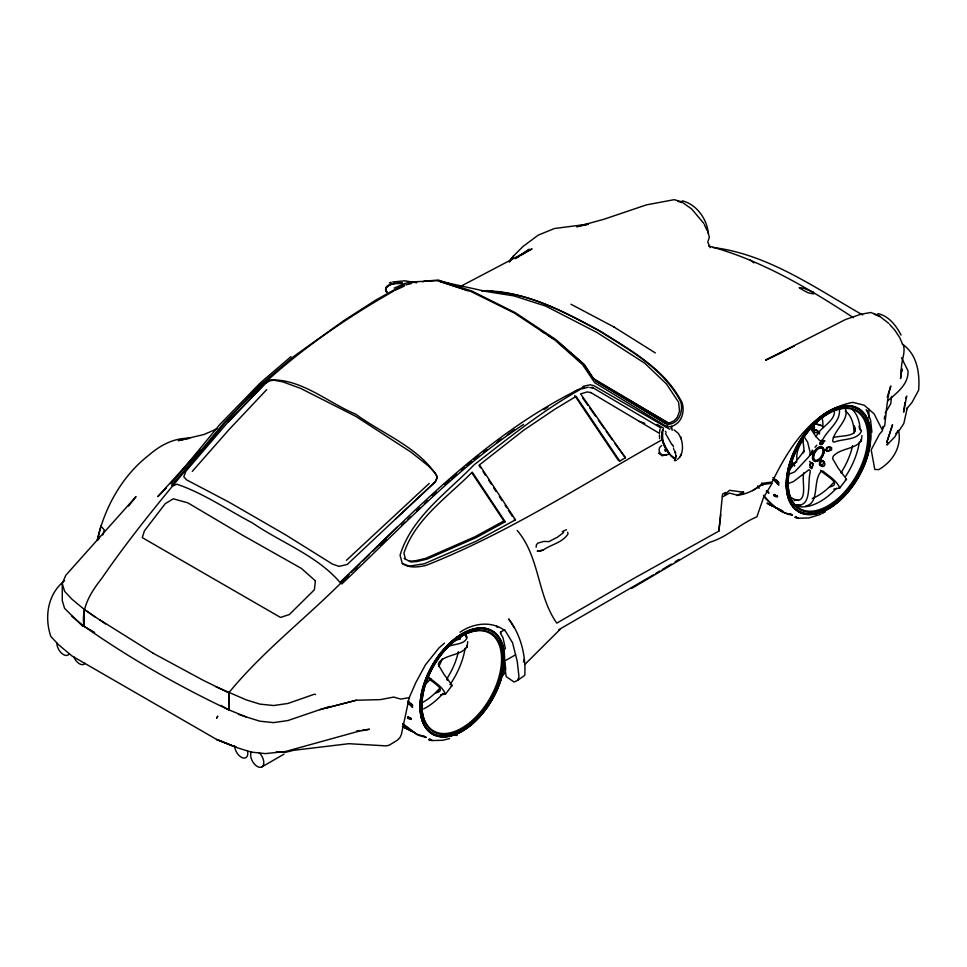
<?xml version="1.0" encoding="UTF-8"?>
<svg xmlns="http://www.w3.org/2000/svg" width="967" height="967" viewBox="0 0 967 967"><rect width="100%" height="100%" fill="white"/><g stroke="black" fill="none" stroke-linecap="round" stroke-linejoin="round"><path stroke-width="1.45" d="M812.643 464.535C812.135 476.453 807.058 458.539 812.606 463.568M812.884 450.586L812.872 452.665L811.301 454.587L809.766 454.417M901.522 368.79L900.579 378.58L901.631 368.608M83.924 625.939C80.962 607.699 91.007 592.082 101.753 578.399C139.272 523.751 183.029 473.818 225.214 422.797C272.839 369.068 331.572 326.314 393.774 291.007M803.891 472.778C801.111 480.2 809.113 503.469 794.306 499.987M662.298 431.657L662.915 442.282L669.019 453.052M901.607 370.857C900.386 361.888 905.91 353.571 903.383 344.893M659.518 432.733L659.977 429.106M440.517 694.802L445.449 694.173L452.205 685.289L444.155 674.628L438.583 665.187A3.167 2.345 -55 0 1 440.13 661.223C447.576 654.176 461.996 655.191 467.158 646.5L466.759 645.569M467.702 641.641L467.061 647.515M833.772 489.157L839.707 488.033L846.463 479.148L838.401 468.487L832.841 459.035A3.167 2.345 -55 0 1 834.376 455.082C841.822 448.035 856.242 449.051 861.404 440.36L861.005 439.429M861.948 435.501L861.307 441.375M445.449 694.173C442.789 686.836 434.57 682.267 428.84 677.311A3.167 2.188 -72.9 0 0 428.03 677.154M839.707 488.033C837.047 480.696 828.816 476.127 823.086 471.171A3.167 2.188 -72.9 0 0 820.016 472.948C813.199 482.243 819.23 503.432 805.765 505.983M708.376 233.893C707.24 219.34 696.748 204.315 682.206 200.81M891.562 396.446L890.752 403.771L885.24 413.018M517.2 530.46C539.937 557.125 537.12 595.309 556.787 623.135L633.663 578.508L718.88 531.101L722.518 494.089L725.613 492.469L724.827 494.56L729.529 490.305L743.744 492.251L742.426 494.137M536.129 547.201L536.419 544.759L537.918 543.079L543.817 541.423L548.942 541.605L557.451 537.205L563.604 532.515L562.226 531.524M720.391 518.191L720.814 514.589M718.88 531.113L720.318 518.904M447.588 678.375L447.201 680.345M841.846 472.234L841.592 473.286M904.967 402.453L903.613 412.147L906.695 396.059L905.801 398.477M883.089 426.35L882.375 430.786L879.45 434.231L871.207 449.824L874.784 469.478L878.701 469.624C892.384 461.839 901.667 447.358 898.73 431.306L903.807 423.546L907.36 407.506M884.285 418.941L884.757 415.979M98.598 539.344L99.093 536.467L97.921 540.082M677.601 459.361C683.995 453.994 683.113 443.962 680.514 436.806L681.372 439.006M811.724 451.927L810.08 455.034L812.365 452.036M444.482 643.115L439.006 647.902L425.468 664.8L415.858 682.509L409.234 697.642L401.378 734.509L399.939 737.64L397.425 740.142L389.072 745.267L385.93 745.871L348.894 743.696L293.944 750.271L285.289 752.362L276.308 751.794M794.366 500.713L794.536 499.999M97.232 540.384C104.581 507.554 121.999 476.006 148.833 455.191C160.147 445.279 174.314 437.688 189.713 438.293L178.23 440.626L204.085 434.461L217.164 428.768M97.316 540.468L100.725 526.846M671.013 428.611L671.582 426.362C681.554 423.316 684.841 412.305 682.243 402.985C665.211 369.321 631.209 350.525 600.483 331.27C567.762 313.526 533.977 295.189 496.204 291.889M430.545 670.856L429.989 672.198M790.571 465.018L791.888 462.963L790.257 463.241M811.821 428.744L813.138 426.689L814.492 427.607L814.166 428.877L813.187 429.662L811.821 428.744L813.187 429.662M812.534 429.155L813.851 427.1L813.452 428.466L814.166 428.877M824.754 440.904C823.207 439.562 816.704 444.59 821.08 444.349M523.473 661.924L524.283 659.168M385.942 287.683L385.567 289.895L386.776 292.348M823.727 461.936L823.026 464.269L821.237 465.562L820.137 464.535L820.838 462.214L822.627 460.908L823.727 461.936L821.491 460.643M102.78 534.956L104.291 529.916L100.737 525.891M428.973 739.815L429.215 739.03L432.201 740.517L428.973 739.815L429.928 739.864A12.378 7.144 60 0 0 432.769 740.553L442.777 740.263L449.655 738.546M429.928 739.864L430.17 739.09M795.176 517.478L795.418 516.704L798.416 518.179L795.176 517.478L796.385 516.765M887.21 397.171L890.8 385.99C886.86 398.827 886.401 412.365 884.684 425.71L881.868 429.191L874.083 413.828L864.256 405.246L852.821 402.345C812.413 410.201 788.806 447.697 772.174 481.989L762.455 483.331C755.493 489.749 747.14 494.125 737.7 495.297L729.493 493.085L722.446 496.965M662.939 429.469C659.228 440.263 666.275 453.438 675.365 458.962M670.723 455.409L675.341 458.902L675.836 455.046M803.625 452.387L804.036 451.311M504.581 666.215L506.249 676.695L514.154 682.061L517.611 680.369L518.977 676.864L517.248 661.392L512.558 642.777L505.378 631.04M662.371 430.569L662.637 429.916M82.811 626.423L64.571 608.376L62.263 600.567L62.263 583.488L65.829 575.244L136.009 496.591L128.623 506.043M804.036 288.323L799.177 287.622A16.028 2.405 23.8 0 0 808.207 292.808L812.34 293.69A9.525 1.426 23.8 0 0 813.815 293.025M813.259 292.505A9.525 1.426 23.8 0 0 812.872 292.203L813.005 291.901M811.797 451.734L812.316 450.078M675.607 458.696L675.788 455.372M680.2 456.75L681.481 454.043M821.225 440.879L820.137 443.176L820.838 444.699L822.639 443.926L823.679 441.496M666.541 427.172L668.826 423.304L674.204 420.693L677.238 417.357L679.535 411.217L678.641 402.332L666.468 383.947L644.856 363.314L597.28 332.66L545.799 306.128L513.973 295.902L486.872 291.611L440.662 281.409M662.854 429.505L662.117 438.849L665.236 446.863M509.258 261.96L513.61 255.917L522.966 246.512L538.256 235.126L554.369 228.526L587.948 224.175M789.568 469.08L789.483 467.931M794.548 464.946L794.62 466.094M509.271 261.61L513.61 255.917L509.307 261.465M809.766 465.32L811.265 463.374L812.836 463.435L812.884 465.441L811.386 467.399L809.814 467.339M386.051 287.296L391.599 284.068M888.685 442.729L886.884 444.989L894.753 436.999L898.561 430.242L895.865 433.651M502.828 675.522L504.871 673.008L505.705 669.2L504.919 662.165M171.05 483.875L219.847 424.477L260.353 382.835L291.007 356.618M171.8 485.398L224.392 422.325L260.377 384.83L293.726 356.472L344.288 320.307L375.764 300.096L394.27 289.798L404.593 285.168M906.369 409.186L911.99 402.453L918.65 390.148C919.931 373.335 917.296 354.418 902.32 344.059M661.67 445.521C655.819 449.365 661.005 457.862 667.037 454.417M227.849 422.313L185.906 471.243L183.766 476.731L186.474 479.801L229.022 502.163L285.446 534.739L332.467 564.087L339.054 566.384L347.286 564.426L435.331 481.626L437.362 476.791C419.122 447.286 382.896 434.183 355.759 414.19C327.861 402.647 301.208 378.327 269.672 379.983L265.163 383.391L227.861 422.313L265.163 383.681L269.672 380.793L274.096 380.236L282.666 381.808L300.628 388.383L355.759 416.354L410.951 452.085L428.454 465.985L435.513 473.431L437.362 477.613L435.331 481.917L395.443 519.049M64.608 580.683C47.697 593.774 44.18 617.151 50.852 636.491L58.624 644.784L72.102 656.049L216.608 739.441L236.057 747.225L216.608 739.477L217.901 739.985M192.3 471.352L229.07 429.566L266.759 389.58M814.988 447.274L816.825 445.219M824.742 440.904L821.636 444.022M200.036 450.03L157.814 496.567L166.312 488.093M436.999 691.889L438.583 690.233M407.651 717.429L408.183 716.898L411.217 718.469L407.651 717.429L407.953 718.469A12.378 10.105 -60 0 0 411.398 719.085L408.485 717.937L408.183 716.898M773.866 495.104L774.386 494.56L777.42 496.144L773.866 495.104L774.168 496.131A12.378 10.105 -60 0 0 777.601 496.76L774.688 495.6L774.386 494.56M559.953 629.529L524.815 664.462M349.051 574.567L340.481 582.992C317.466 555.578 281.482 542.91 252.472 522.966C227.535 509.851 203.638 493.339 176.949 484.213L172.489 486.002M351.202 572.464L359.772 564.039M362.988 560.872L369.418 554.55M372.633 551.395C435.766 488.77 503.396 425.19 584.273 386.74M341.013 583.101L344.252 579.958M379.789 545.412L381.941 543.321M340.65 581.796L397.328 526.955M341.786 584.008C400.265 528.514 455.699 468.814 523.606 424.428M348.096 575.776C309.38 615.701 264.003 649.727 228.756 692.843L228.756 709.826L246.404 717.018L260.014 721.213L273.649 722.615L287.924 720.548L319.787 709.681L356.327 700.229L380.333 699.624L393.811 697.062L400.725 699.093L409.234 697.642M354.635 569.587L356.811 567.532M382.968 542.789L386.232 539.695M401.486 525.262L404.774 522.156M408.05 519.061L410.238 516.994M416.801 510.794L420.077 507.687M424.453 503.553L427.728 500.447M433.204 495.285L436.48 492.179M432.044 495.587L434.231 493.533M429.239 483.391L346.416 560.328M538.921 550.997L542.886 550.247C550.779 544.506 561.96 542.995 567.967 534.122L567.726 532.273M887.633 400.93C896.747 392.892 908.666 384.443 908.025 370.857L901.498 357.705M447.709 482.17L449.981 480.188M454.526 476.235L456.799 474.265M461.332 470.313L464.74 467.339M467.013 465.369L471.558 461.416M444.276 484.431L447.685 481.481M451.106 478.532L454.526 475.583M790.51 463.435L791.502 463.266L790.704 464.523M387.755 285.664L385.555 289.218L387.151 292.517M473.878 459.555L476.26 457.79M483.415 452.52L486.993 449.897M496.53 442.874L500.096 440.239M507.252 434.969L510.83 432.334M476.332 457.234L478.725 455.505M497.86 441.653L501.45 439.054M511.023 432.128L514.601 429.529M517.611 680.369L524.767 675.365C525.988 655.662 520.85 634.848 508.739 618.953L514.347 627.921M518.59 256.63L529.348 249.256L515.23 258.6M543.913 409.67L547.902 407.155M435.851 692.964C448.579 689.979 430.327 681.445 427.329 677.178M830.109 486.824C843.297 483.754 823.376 474.507 820.62 470.288M752.616 490.68L762.455 484.564L772.186 483.234L763.422 497.812L756.907 516.813C740.238 523.727 727.172 537.108 709.742 542.282L631.596 588.468M653.317 574.942L558.841 629.662M655.892 573.383L659.736 571.062M662.31 569.515L671.291 564.075M675.147 561.754L678.991 559.422M789.084 470.458L802.392 453.233A3.167 1.209 -63.6 0 0 803.94 449.268L802.743 438.172M516.62 257.863L519.194 256.364M521.757 254.853L532.043 248.821L459.615 286.897M574.761 395.6L618.348 460.352L619.774 461.066L625.431 457.766L580.599 393.883L587.174 391.937L590.958 392.626M661.005 440.36C583.754 483.742 508.968 532.612 426.302 565.308C418.252 567.145 409.524 568.499 402.284 563.483L400.06 555.263C411.507 517.127 447.516 492.336 474.023 464.873C508.509 438.196 542.608 410.419 580.816 389.157M261.888 766.904L284.068 754.103M500.833 631.947L504.75 629.686M736.975 495.612L743.514 491.84M827.619 451.275L829.36 450.271L830.23 448.023L829.36 446.79L827.619 447.794L826.749 450.042L827.728 451.371L831.584 449.993L831.596 447.661L829.263 446.633L826.664 447.576L825.794 450.32L827.643 451.384L825.383 449.993M619.774 461.066L576.114 396.385L554.816 409.246L523.691 430.218L479.475 464.885L515.471 519.823L476.03 541.278L424.32 563.761L409.15 566.166L402.332 563.507M460.05 632.237C473.347 623.026 492.094 620.476 505.378 631.04M505.197 660.679L515.508 654.864M404.146 558.442L410.854 561.984L416.862 561.537L427.088 559.107L476.501 537.447L505.221 521.745L503.867 520.959L475.148 536.673L425.734 558.334L415.508 560.751L409.5 561.198M782.799 351.952L765.695 360.111L794.306 346.065M765.695 360.111L845.424 319.557L860.823 314.251L870.808 312.498L879.885 315.967M574.386 391.514L578.133 389.725M395.092 290.269L404.121 286.22M394.173 288.13L404.81 283.5L411.628 281.687L414.698 282.207M668.644 454.333L662.141 455.759L658.442 453.088M846.476 479.608L845.424 479.596M452.218 685.748L451.178 685.736M676.489 460.437L674.398 460.63M563.29 531.076L566.493 529.735M319.787 709.669L329.977 706.418M820.923 514.275L808.98 517.937L798.984 518.215A12.378 7.144 60 0 1 797.11 517.901M825.31 511.894L822.18 512.752M389.87 284.721L395.491 283.404L402.332 283.404M822.155 513.223L823.666 512.74M455.953 735.549L457.464 735.077M389.35 282.848L391.309 282.267M448.603 646.391C454.575 643.732 464.837 644.602 467.158 637.41L465.2 633.542M582.049 388.819L588.274 387.187M454.139 640.855L459.941 639.006L461.174 636.093M325.927 708.086L356.327 700.229M405.922 284.842L411.241 283.585M424.489 281.179L438.365 280.043L471.823 291.031L515.121 312.595L555.723 339.465L583.705 363.955L592.952 378.435M582.968 386.365L590.196 384.781L593.871 385.652L669.635 429.215M408.763 283.319L416.293 281.711L437.108 280.684L470.893 291.478L514.202 312.945L554.647 339.828L582.63 364.704L594.681 382.678L667.435 426.955L671.582 426.362L672.186 430.327M588.045 224.38L576.731 226.725L603.843 219.279L646.439 204.871L674.204 199.673L682.654 202.103M788.419 483.452L793.532 481.554L808.726 469.889A3.167 1.632 -74.8 0 1 810.261 472.077C807.155 482.098 812.739 507.965 795.684 504.979M392.687 281.941L404.883 280.817L416.777 282.811M422.591 281.711L425.335 281.167M833.264 437.7C839.779 435.041 860.134 437.737 854.224 425.746M393.569 283.609L402.405 283.295M542.886 550.247L537.229 551.166L541.327 550.537M788.419 474.422L794.729 471.848L808.726 456.883A3.167 1.209 -63.6 0 0 810.261 452.931L807.638 442.149L804.532 437.374M356.702 730.943L359.531 730.568M362.359 730.194L369.418 729.263L357.56 731.56L285.507 751.504L265.369 753.619L251.36 752.133L237.362 747.781L217.986 740.021M428.635 672.681L429.408 672.573M482.11 290.789C524.428 290.293 563.108 311.483 599.407 330.956C629.686 350.272 663.604 368.524 680.72 401.74C683.705 411.41 678.725 424.658 667.182 424.295L595.636 381.095M481.88 291.164L487.586 290.608M593.557 378.605L668.826 423.304L665.61 423.473L595.962 380.805L593.557 378.605L584.709 365.091L557.089 341.278M675.558 458.926L674.422 458.684M877.879 313.562C888.746 315.967 896.228 325.565 901.026 335.065M402.477 283.307C396.929 282.799 384.286 282.896 385.869 291.14M796.941 505.149L800.555 505.499M791.369 514.371C779.74 513.054 770.639 503.71 763.519 495.152M425.166 736.697L416.318 734.026L402.55 723.485M490.462 291.031L493.327 291.466M712.884 247.467C768.124 254.188 815.507 288.13 862.709 314.976M589.761 387.477L593.327 388.335M708.69 246.029C761.029 260.05 808.364 288.214 853.353 317.672M405.608 727.885L409.101 729.009M677.891 201.293L682.013 202.647M238.426 714.371L246.404 717.018M440.65 281.578L467.75 290.729M814.105 423.111L821.877 425.746L815.29 423.788M639.26 421.407L644.796 423.304M783.028 511.277L766.976 503.118L771.811 505.548M415.629 733.167L403.118 726.688M781.324 510.358L768.39 504.025M315.556 694.56L314.517 694.173L287.912 703.468L273.637 705.523L260.014 704.133L246.404 699.939L215.677 686.63M768.475 504.097L773.153 506.321M874.289 314.215L880.514 316.91L888.649 323.316M866.069 409.657L867.157 410.842M500.447 633.264L502.949 637.579L505.415 648.797M402.369 726.507L406.95 728.659M411.773 731.439L402.792 726.592M790.039 513.9L792.469 515.157C781.215 513.622 772.053 505.294 764.45 497.376M423.836 736.238L426.266 737.483L418.155 735.21L403.13 724.767M571.001 304.254L614.347 327.197M152.883 653.112L203.348 680.369L228.756 692.843L229.082 709.863M812.159 427.462L812.872 427.873M820.391 459.615L822.627 460.908M809.476 461.501L812.836 463.435M791.175 462.552L791.888 462.963M790.837 463.834L791.55 464.245M514.118 519.037L515.471 519.823M94.633 632.43L84.226 626.423L71.921 616.281M220.911 705.342L228.72 709.851C178.472 685.954 129.783 658.418 84.25 626.398L84.25 609.415L71.921 599.189L64.571 591.296L62.263 583.488M595.962 380.805L668.826 423.304M657.101 424.416L663.58 428.212M592.022 387.199L660.872 427.958M590.619 392.445L659.458 433.361M152.919 653.088L99.746 619.787M613.731 326.846L655.348 352.943M540.879 330.702L544.614 333.144M548.362 335.585L553.354 338.837M94.826 616.861L84.25 609.415L105.584 623.933M674.023 429.892L678.423 433.446L681.324 438.873M683.391 203.106L691.659 208.957L703.819 223.437M625.431 457.766L614.746 443.394M673.612 458.237L669.805 454.248M813.138 426.689L814.492 427.607M500.326 632.188L500.954 633.167M750.38 260.063L753.885 262.879M867.109 411.144L870.59 420.186L871.92 432.225M810.032 427.765L816.1 436.746L820.016 440.795A3.167 1.366 -49.8 0 0 823.086 439.018C828.163 429.239 841.254 421.044 839.296 408.908M407.82 701.051L412.752 705.463L411.12 703.36M407.736 702.828L412.655 707.409L408.594 701.957M889.543 324.308L894.874 330.231L899.721 337.616L902.465 343.938M386.256 291.575L386.848 292.239M772.935 477.468L778.955 483.125L776.513 479.97M772.863 479.185L778.87 485.083L773.987 478.532M859.276 428.139L861.404 431.27C857.1 440.396 842.728 438.667 834.376 442.076A3.167 1.934 -43.9 0 1 832.841 439.888C835.041 428.623 850.585 419.17 844.832 407.216M834.122 409.476C836.914 420.198 820.862 426.749 816.764 435.368A3.167 1.366 -49.8 0 1 815.519 436.576M668.898 453.003L669.95 454.333M665.574 433.579L671.968 444.735M665.332 431.246L666.13 432.382M582.714 398.017L587.912 405.366M589.64 407.82L595.696 416.414M598.295 420.089L604.363 428.683M606.091 431.125L612.159 439.719M496.905 626.447L497.546 627.341M664.522 449.836L665.586 451.432M505.221 521.745L472.259 472.138C447.878 496.881 415.218 518.795 403.928 553.1L405.499 559.228M471.727 472.597L503.867 520.959M478.943 465.357L480.575 467.847M483.029 471.594L485.482 475.341M488.758 480.333L491.212 484.08M493.666 487.827L496.119 491.574M499.383 496.567L501.837 500.314M505.112 505.306L506.756 507.796M508.388 510.298L512.474 516.535M861.005 430.291L858.986 426.229M668.064 451.662L666.178 448.567M757.717 485.845L759.119 488.359M761.609 482.992L762.83 485.398M704.339 224.586L706.937 230.327M710.165 247.697L707.796 242.016L709.319 237.29L707.868 231.246M672.778 444.977L673.54 447.008M673.552 448.615L674.132 450.223M675.51 453.209L675.075 451.214M675.232 451.637L675.474 452.653M675.039 451.674L675.498 453.644M854.465 428.333L854.828 431.137M901.836 369.515L902.006 371.449M675.981 455.324L676.054 456.182M659.591 438.643L659.446 434.896M868.91 409.126L868.91 417.974M493.823 632.261A59.386 34.28 -60 0 1 497.945 636.431M498.827 637.688A59.386 34.28 -60 0 1 503.505 650.767M503.686 652.157A59.386 34.28 -60 0 1 470.929 724.537M469.902 725.371A59.386 34.28 -60 0 1 464.668 729.154M463.616 729.831A59.386 34.28 -60 0 1 455.457 733.977M452.87 734.896A59.386 34.28 -60 0 1 450.32 735.609M449.063 735.899A59.386 34.28 -60 0 1 422.531 688.673A59.386 34.28 -60 0 1 477.493 628.284M481.095 628.079A59.386 34.28 -60 0 1 483.403 628.212M484.527 628.357A59.386 34.28 -60 0 1 488.794 629.481M425.057 685.277A56.364 32.54 -60 0 1 492.106 634.799A56.364 32.54 -60 0 1 471.147 721.382A56.364 32.54 -60 0 1 422.893 694.209M423.123 692.952A56.364 32.54 -60 0 1 424.67 686.57M459.736 636.649A51.154 29.542 -60 0 1 459.808 639.235M458.37 651.722A51.154 29.542 -60 0 1 446.694 678.991M439.03 689.024A51.154 29.542 -60 0 1 421.358 703.118M465.647 632.95A56.364 32.54 -60 0 1 465.937 637.108M465.151 648.192A56.364 32.54 -60 0 1 449.933 684.672M443.079 693.387A56.364 32.54 -60 0 1 423.606 708.92M442.39 658.684A44.446 25.662 -60 0 1 438.74 666.517M430.738 678.52A44.446 25.662 -60 0 1 425.093 684.624M426.749 677.722A3.167 2.188 -72.9 0 1 427.16 677.432M496.422 625.927A12.378 9.537 88.8 0 1 497.171 626.954M803.166 452.979A17.213 9.936 -60 0 1 803.867 450.924M855.009 407.143A59.386 34.28 -60 0 1 862.213 411.845M863.217 412.933A59.386 34.28 -60 0 1 869.901 429.832M869.901 441.979A59.386 34.28 -60 0 1 850.742 487.912M849.836 489.06A59.386 34.28 -60 0 1 846.113 493.508M840.202 499.528A59.386 34.28 -60 0 1 822.977 511.096M819.085 512.57A59.386 34.28 -60 0 1 795.333 509.077M793.266 506.986A59.386 34.28 -60 0 1 791.441 504.556M790.825 503.577A59.386 34.28 -60 0 1 825.6 413.09M826.652 412.425A59.386 34.28 -60 0 1 843.695 405.947M850.742 406.031A59.386 34.28 -60 0 1 853.631 406.684M803.311 437.821A56.364 32.54 -60 0 1 867.326 430.122A56.364 32.54 -60 0 1 813.731 510.975A56.364 32.54 -60 0 1 802.525 438.994M845.267 410.878A51.154 29.542 -60 0 1 854.054 433.095M852.616 445.569A51.154 29.542 -60 0 1 840.939 472.851M833.288 482.884A51.154 29.542 -60 0 1 812.22 498.501M798.5 500.435A51.154 29.542 -60 0 1 789.531 496.289M852.604 409.742A56.364 32.54 -60 0 1 859.893 426.81M859.409 442.052A56.364 32.54 -60 0 1 845.762 476.199M836.419 488.25A56.364 32.54 -60 0 1 794.959 505.536M821.926 417.297A38.849 22.434 -60 0 1 822.832 427.728M812.86 424.465A25.904 14.952 -60 0 1 813.452 426.798M794.016 462.963A25.904 14.952 -60 0 1 791.635 463.942M796.989 459.398A18.349 10.589 -60 0 1 803.408 439.888M814.069 432.684A18.349 10.589 -60 0 1 819.605 433.881M813.344 424.743A25.904 14.952 -60 0 1 814.178 432.442M796.881 461.9A25.904 14.952 -60 0 1 792.118 464.208M818.856 447.673A7.144 4.122 -60 0 1 822.119 454.877A7.144 4.122 -60 0 1 813.61 459.361M813.235 458.66A7.144 4.122 -60 0 1 813.235 454.671M813.61 453.535A7.144 4.122 -60 0 1 814.105 452.411M766.589 490.656A7.712 3.638 52.3 0 0 768.523 492.082L768.91 493.194A11.399 4.509 47.7 0 1 766.275 491.236M247.6 751.311A9.332 5.379 60 0 1 242.101 757.644A9.332 5.379 60 0 1 234.643 745.799M258.926 752.459A9.332 5.379 60 0 1 263.423 765.018A9.332 5.379 60 0 1 254.442 764.123A9.332 5.379 60 0 1 251.517 751.734M69.141 654.055A9.332 5.379 60 0 1 61.719 653.317A9.332 5.379 60 0 1 56.835 643.14M85.12 663.277A9.332 5.379 60 0 1 73.71 656.69M805.16 289A8.751 1.318 23.8 0 1 811.349 291.454M812.123 291.829A8.751 1.318 23.8 0 1 812.872 292.203M819.46 463.169L821.213 466.106L824.235 466.058C827.039 462.323 820.197 457.331 819.46 463.169M315.387 580.853L314.384 589.785L289.314 614.553L280.527 617.442L142.282 537.628L144.397 530.883L165.224 503.674L173.274 498.815L187.779 502.816L241.786 534.775L301.378 568.403L315.387 580.853M892.505 424.839L886.703 442.572L892.505 424.839M813.114 428.067L813.307 429.167L814.117 427.897L813.114 428.067M815.906 429.747L815.979 430.738L816.716 429.723L815.906 429.747M817.429 431.04L817.49 432.031L818.227 431.016L817.429 431.04M818.783 432.648L818.856 433.627L819.593 432.624L818.783 432.648M216.668 718.13L217.696 716.317L216.668 718.13M791.562 465.332L791.187 466.493L792.07 465.901L791.562 465.332M822.869 466.541L819.339 464.498L822.881 466.541M471.86 723.872A59.011 34.075 -60 0 0 492.747 631.922A59.011 34.075 -60 0 0 422.386 691.598A59.011 34.075 -60 0 0 471.86 723.872M471.981 724.392A59.761 34.498 -60 0 0 493.134 631.282A59.761 34.498 -60 0 0 421.878 691.719A59.761 34.498 -60 0 0 471.981 724.392M471.57 722.615A57.21 33.035 -60 0 0 491.828 633.458A57.21 33.035 -60 0 0 423.606 691.32A57.21 33.035 -60 0 0 471.57 722.615M473.201 723.026A59.386 34.28 -60 0 0 492.022 631.04A59.386 34.28 -60 0 0 421.769 693.327A59.386 34.28 -60 0 0 473.201 723.026M838.063 501.535A59.011 34.075 -60 0 0 858.962 409.585A59.011 34.075 -60 0 0 788.588 469.273A59.011 34.075 -60 0 0 838.063 501.535M838.184 502.066A59.761 34.498 -60 0 0 859.337 408.944A59.761 34.498 -60 0 0 788.093 469.382A59.761 34.498 -60 0 0 838.184 502.066M837.773 500.277A57.21 33.035 -60 0 0 858.031 411.12A57.21 33.035 -60 0 0 789.809 468.995A57.21 33.035 -60 0 0 837.773 500.277M819.581 459.869A7.591 4.388 -60 0 0 822.76 447.951A7.591 4.388 -60 0 0 813.61 455.106A7.591 4.388 -60 0 0 819.581 459.869M819.23 460.062A8.183 4.726 -60 0 0 822.663 447.213A8.183 4.726 -60 0 0 812.788 454.913A8.183 4.726 -60 0 0 819.23 460.062M819.533 459.543A7.144 4.122 -60 0 0 822.518 448.325A7.144 4.122 -60 0 0 813.9 455.058A7.144 4.122 -60 0 0 819.533 459.543M839.404 500.688A59.386 34.28 -60 0 0 858.237 408.703A59.386 34.28 -60 0 0 787.984 471.002A59.386 34.28 -60 0 0 839.404 500.688"/></g></svg>
